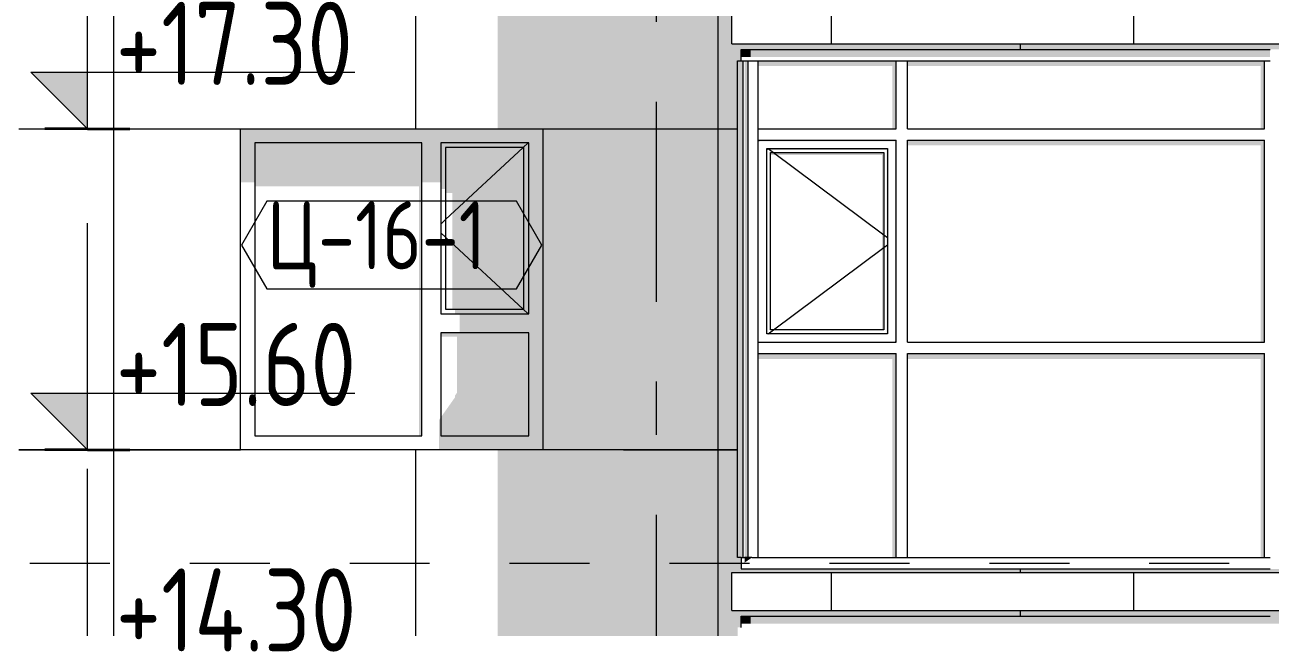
# Model space of a CAD drawing. Header units: millimetres. Extents: x 18162 to 7085488, y 72188 to 247925.
# Drawn here: x 5809667 to 5816259, y 121046 to 124234 of the extents above; entities that cross this region are included whole.
import ezdxf
from ezdxf.enums import TextEntityAlignment as Align

# ---------------------------------------------------------------- set-up
doc = ezdxf.new("R2010")
doc.units = ezdxf.units.MM
doc.header["$MEASUREMENT"] = 0
doc.linetypes.add('Dashed', pattern=[423.333333, 211.666667, -211.666667])
doc.linetypes.add('Double Dashed', pattern=[1093.611073, 529.166651, -211.666656, 141.111112, -211.666656])
for name, color, linetype in [('Archicad Windows', 7, 'Continuous'), ('Finish - Wall', 7, 'Continuous'), ('Structural - Bearing', 7, 'Continuous'), ('Structural - Grid', 7, 'Continuous')]:
    doc.layers.add(name, color=color, linetype=linetype)
doc.styles.add('GENERATED_STYLE_3', font='', dxfattribs={"width": 0.8})
doc.styles.get('GENERATED_STYLE_3').set_extended_font_data('ISOCPEUR MON')
doc.dimstyles.new('GENERATED_STYLE__19', dxfattribs={"dimtxt": 440.00001, "dimasz": 228, "dimexe": 0.18, "dimexo": 31028.935828, "dimgap": 0, "dimtad": 1, "dimdec": 0, "dimzin": 0, "dimdsep": 46, "dimtxsty": 'GENERATED_STYLE_3', "dimblk": 'ARROWHEAD_2', "dimblk1": 'ARROWHEAD_2', "dimblk2": 'ARROWHEAD_2', "dimcen": 0.09, "dimclrd": 13, "dimclre": 13, "dimclrt": 13, "dimadec": 0, "dimazin": 0, "dimtfac": 1, "dimtdec": 4, "dimtmove": 0, "dimatfit": 3, "dimfxl": 1, "dimtolj": 1, "dimtzin": 0, "dimarcsym": 0})
doc.dimstyles.new('GENERATED_STYLE__30', dxfattribs={"dimtxt": 440.00001, "dimasz": 228, "dimexe": 0.18, "dimexo": 0.0625, "dimgap": 0, "dimtad": 1, "dimdec": 0, "dimzin": 0, "dimdsep": 46, "dimtxsty": 'GENERATED_STYLE_3', "dimblk": 'ARROWHEAD_2', "dimblk1": 'ARROWHEAD_2', "dimblk2": 'ARROWHEAD_2', "dimcen": 0.09, "dimclrd": 13, "dimclre": 13, "dimclrt": 13, "dimadec": 0, "dimazin": 0, "dimtfac": 1, "dimtdec": 4, "dimtmove": 0, "dimatfit": 3, "dimfxl": 1, "dimtolj": 1, "dimtzin": 0, "dimarcsym": 0})

# ---------------------------------------------------------------- blocks, each defined once
blk = doc.blocks.new('*X2301', base_point=(5785635.3, 106384.1))
at = {"layer": 'Structural - Bearing', "color": 8, "linetype": 'Continuous', "lineweight": 13}
for p, q in [((5810135.3, 121284.1), (5810135.3, 118984.1)), ((5811735.3, 121284.1), (5811735.3, 120684.1)), ((5813335.3, 121284.1), (5813335.3, 118984.1)), ((5814935.3, 121134.1), (5814935.3, 121104.1))]:
    blk.add_line(p, q, dxfattribs=at)
blk = doc.blocks.new('*X2307', base_point=(5785635.3, 106384.1))
at = {"layer": 'Structural - Bearing', "color": 8, "linetype": 'Continuous', "lineweight": 13}
for p, q in [((5810135.3, 124284.1), (5810135.3, 121984.1)), ((5811735.3, 124284.1), (5811735.3, 123684.1)), ((5813335.3, 124284.1), (5813335.3, 121984.1)), ((5814935.3, 124134.1), (5814935.3, 124104.1)), ((5809635.3, 123684.1), (5810135.3, 123684.1)), ((5810135.3, 123684.1), (5810808.8, 123684.1)), ((5812408.8, 123684.1), (5812835.3, 123684.1)), ((5812835.3, 123684.1), (5813335.3, 123684.1)), ((5813335.3, 123684.1), (5813439.3, 123684.1)), ((5810135.3, 121984.1), (5809635.3, 121984.1)), ((5809635.3, 121984.1), (5810135.3, 121984.1)), ((5810135.3, 121984.1), (5810808.8, 121984.1)), ((5810135.3, 121984.1), (5810135.3, 121384.1)), ((5810808.8, 121984.1), (5810135.3, 121984.1)), ((5811735.3, 121984.1), (5811735.3, 121384.1)), ((5812835.3, 121984.1), (5812408.8, 121984.1)), ((5813335.3, 121984.1), (5812835.3, 121984.1)), ((5812835.3, 121984.1), (5813335.3, 121984.1)), ((5813335.3, 121984.1), (5813439.3, 121984.1)), ((5813335.3, 121984.1), (5813335.3, 121384.1)), ((5813439.3, 121984.1), (5813335.3, 121984.1)), ((5810135.3, 121384.1), (5810135.3, 121284.1)), ((5811735.3, 121384.1), (5811735.3, 121284.1)), ((5813335.3, 121384.1), (5813335.3, 121284.1)), ((5814935.3, 121354.1), (5814935.3, 121334.1))]:
    blk.add_line(p, q, dxfattribs=at)
blk = doc.blocks.new('*X2332', base_point=(5785635.3, 106384.1))
at = {"layer": 'Structural - Bearing', "color": 7, "linetype": 'Continuous', "lineweight": 9}
for p, q in [((5813935.3, 121334.1), (5813935.3, 121134.1)), ((5815535.3, 121334.1), (5815535.3, 121134.1)), ((5817135.3, 121334.1), (5817135.3, 121134.1)), ((5818735.3, 121334.1), (5818735.3, 121134.1)), ((5820335.3, 121334.1), (5820335.3, 121134.1))]:
    blk.add_line(p, q, dxfattribs=at)
blk = doc.blocks.new('*X2333', base_point=(5785635.3, 106384.1))
at = {"layer": 'Structural - Bearing', "color": 7, "linetype": 'Continuous', "lineweight": 9}
for p, q in [((5813935.3, 124334.1), (5813935.3, 124134.1)), ((5815535.3, 124334.1), (5815535.3, 124134.1)), ((5817135.3, 124334.1), (5817135.3, 124134.1)), ((5818735.3, 124334.1), (5818735.3, 124134.1)), ((5820335.3, 124334.1), (5820335.3, 124134.1))]:
    blk.add_line(p, q, dxfattribs=at)
blk = doc.blocks.new('*D2601', base_point=(5785635.3, 106384.1))
at = {"color": 12, "linetype": 'Continuous', "lineweight": 35}
for p, q in [((5838328.4, 121220.7), (5838628.4, 121047.5)), ((5838328.4, 118420.7), (5838628.4, 118247.5))]:
    blk.add_line(p, q, dxfattribs=at)
at = {"color": 13, "linetype": 'Continuous', "lineweight": 13}
for p, q in [((5838703.4, 121134.1), (5837187.8, 121134.1)), ((5838478.4, 118334.1), (5838478.4, 121134.1)), ((5838703.4, 118334.1), (5837187.8, 118334.1)), ((5838478.4, 118134.1), (5838478.4, 118334.1))]:
    blk.add_line(p, q, dxfattribs=at)
at = {"color": 13, "lineweight": 13, "char_height": 440, "attachment_point": 7, "rotation": 90, "style": 'GENERATED_STYLE_3'}
for s, insert in [('\\A1;{\\pql;\\fISOCPEUR MON|b0|i0|c0|p0;\\W0.800000;2,800}', (5838605.9, 119549.6)), ('\\A1;{\\pql;\\fISOCPEUR MON|b0|i0|c0|p0;\\W0.800000;200}', (5838518.1, 118420.8))]:
    blk.add_mtext(s, dxfattribs=dict(at, insert=insert))
blk = doc.blocks.new('ARROWHEAD_2')
at = {"color": 0, "linetype": 'Continuous', "lineweight": 0}
for p, q in [((-0.378, -0.655), (0.378, 0.655)), ((0, 0), (-1, 0))]:
    blk.add_line(p, q, dxfattribs=at)
blk = doc.blocks.new('*D2602', base_point=(5785635.3, 106384.1))
at = {"color": 12, "linetype": 'Continuous', "lineweight": 35}
for p, q in [((5838328.4, 121420.7), (5838628.4, 121247.5)), ((5838328.4, 121220.7), (5838628.4, 121047.5))]:
    blk.add_line(p, q, dxfattribs=at)
at = {"color": 13, "linetype": 'Continuous', "lineweight": 13}
for p, q in [((5838478.4, 121134.1), (5838478.4, 121334.1)), ((5838703.4, 121134.1), (5837187.8, 121134.1))]:
    blk.add_line(p, q, dxfattribs=at)
blk = doc.blocks.new('*D2603', base_point=(5785635.3, 106384.1))
at = {"color": 12, "linetype": 'Continuous', "lineweight": 35}
for p, q in [((5838328.4, 124220.7), (5838628.4, 124047.5)), ((5838328.4, 121420.7), (5838628.4, 121247.5))]:
    blk.add_line(p, q, dxfattribs=at)
at = {"color": 13, "linetype": 'Continuous', "lineweight": 13}
for p, q in [((5838703.4, 124134.1), (5837187.8, 124134.1)), ((5838478.4, 121334.1), (5838478.4, 124134.1)), ((5838703.4, 121334.1), (5837187.8, 121334.1)), ((5838478.4, 121134.1), (5838478.4, 121334.1))]:
    blk.add_line(p, q, dxfattribs=at)
at = {"color": 13, "lineweight": 13, "char_height": 440, "attachment_point": 7, "rotation": 90, "style": 'GENERATED_STYLE_3'}
for s, insert in [('\\A1;{\\pql;\\fISOCPEUR MON|b0|i0|c0|p0;\\W0.800000;2,800}', (5838605.9, 122549.6)), ('\\A1;{\\pql;\\fISOCPEUR MON|b0|i0|c0|p0;\\W0.800000;200}', (5838518.1, 121420.8))]:
    blk.add_mtext(s, dxfattribs=dict(at, insert=insert))
blk = doc.blocks.new('*D2604', base_point=(5785635.3, 106384.1))
at = {"color": 12, "linetype": 'Continuous', "lineweight": 35}
for p, q in [((5838328.4, 124420.7), (5838628.4, 124247.5)), ((5838328.4, 124220.7), (5838628.4, 124047.5))]:
    blk.add_line(p, q, dxfattribs=at)
at = {"color": 13, "linetype": 'Continuous', "lineweight": 13}
for p, q in [((5838703.4, 124334.1), (5837187.8, 124334.1)), ((5838478.4, 124134.1), (5838478.4, 124334.1)), ((5838703.4, 124134.1), (5837187.8, 124134.1))]:
    blk.add_line(p, q, dxfattribs=at)
blk = doc.blocks.new('*D2646', base_point=(5785635.3, 106384.1))
at = {"color": 13, "linetype": 'Continuous', "lineweight": 13}
for p, q in [((5801482.5, 156834.1), (5801482.5, 156980.8)), ((5816658.8, 156834.1), (5801257.5, 156834.1)), ((5801482.5, 102734.1), (5801482.5, 156834.1)), ((5806188.8, 102734.1), (5801257.5, 102734.1)), ((5801482.5, 102587.4), (5801482.5, 102734.1))]:
    blk.add_line(p, q, dxfattribs=at)
at = {"color": 12, "linetype": 'Continuous', "lineweight": 35}
for p, q in [((5801632.5, 156747.5), (5801332.5, 156920.7)), ((5801332.5, 102820.7), (5801632.5, 102647.5))]:
    blk.add_line(p, q, dxfattribs=at)
at = {"color": 13, "lineweight": 13, "insert": (5801610.1, 129125.4), "char_height": 440, "attachment_point": 7, "rotation": 90, "style": 'GENERATED_STYLE_3'}
blk.add_mtext('\\A1;{\\pql;\\fISOCPEUR MON|b0|i0|c0|p0;\\W0.800000;54,100}', dxfattribs=at)
blk = doc.blocks.new('Label_137_3', base_point=(5811608.8, 122834.1))
at = {"color": 13, "linetype": 'Continuous', "lineweight": 13, "flags": 128}
blk.add_lwpolyline([(5810813.7, 123068.3), (5810947.8, 122836.1), (5812269.9, 122836.1), (5812404, 123068.3), (5812269.9, 123300.6), (5810947.8, 123300.6)], close=True, dxfattribs=at)
at = {"color": 13, "lineweight": 13, "insert": (5810947.8, 123299.9), "char_height": 360, "attachment_point": 1, "style": 'GENERATED_STYLE_3'}
blk.add_mtext('\\A1;{\\pql;\\pt0,253000;\\fISOCPEUR MON|b0|i0|c0|p0;\\W0.800000;Ц-16-1\\fISOCPEUR MON|b0|i0|c0|p0;\\W0.800000;\\A1{\\H.66x;\\S^  ;}\\fISOCPEUR MON|b0|i0|c0|p0;\\W0.800000;\\fISOCPEUR MON|b0|i0|c0|p0;\\W0.800000;\\A1{\\H.66x;\\S^  ;}\\fISOCPEUR MON|b0|i0|c0|p0;\\W0.800000; \\fISOCPEUR MON|b0|i0|c0|p0;\\W0.800000;\\fISOCPEUR MON|b0|i0|c0|p0;\\W0.800000;\\fISOCPEUR MON|b0|i0|c0|p0;\\W0.800000;\\fISOCPEUR MON|b0|i0|c0|p0;\\W0.800000;\\fISOCPEUR MON|b0|i0|c0|p0;\\W0.800000;\\fISOCPEUR MON|b0|i0|c0|p0;\\W0.800000;\\fISOCPEUR MON|b0|i0|c0|p0;\\W0.800000;\\fISOCPEUR MON|b0|i0|c0|p0;\\W0.800000;\\fISOCPEUR MON|b0|i0|c0|p0;\\W0.800000;\\fISOCPEUR MON|b0|i0|c0|p0;\\W0.800000;\\fISOCPEUR MON|b0|i0|c0|p0;\\W0.800000;\\fISOCPEUR MON|b0|i0|c0|p0;\\W0.800000;\\fISOCPEUR MON|b0|i0|c0|p0;\\W0.800000;\\fISOCPEUR MON|b0|i0|c0|p0;\\W0.800000;\\fISOCPEUR MON|b0|i0|c0|p0;\\W0.800000;\\fISOCPEUR MON|b0|i0|c0|p0;\\W0.800000;\\fISOCPEUR MON|b0|i0|c0|p0;\\W0.800000;\\fISOCPEUR MON|b0|i0|c0|p0;\\W0.800000;\\fISOCPEUR MON|b0|i0|c0|p0;\\W0.800000;\\fISOCPEUR MON|b0|i0|c0|p0;\\W0.800000;\\fISOCPEUR MON|b0|i0|c0|p0;\\W0.800000;\\fISOCPEUR MON|b0|i0|c0|p0;\\W0.800000;\\fISOCPEUR MON|b0|i0|c0|p0;\\W0.800000;\\fISOCPEUR MON|b0|i0|c0|p0;\\W0.800000;\\fISOCPEUR MON|b0|i0|c0|p0;\\W0.800000;\\fISOCPEUR MON|b0|i0|c0|p0;\\W0.800000;\\fISOCPEUR MON|b0|i0|c0|p0;\\W0.800000;\\fISOCPEUR MON|b0|i0|c0|p0;\\W0.800000;\\fISOCPEUR MON|b0|i0|c0|p0;\\W0.800000;\\fISOCPEUR MON|b0|i0|c0|p0;\\W0.800000;\\fISOCPEUR MON|b0|i0|c0|p0;\\W0.800000;\\fISOCPEUR MON|b0|i0|c0|p0;\\W0.800000;\\fISOCPEUR MON|b0|i0|c0|p0;\\W0.800000;\\fISOCPEUR MON|b0|i0|c0|p0;\\W0.800000;\\fISOCPEUR MON|b0|i0|c0|p0;\\W0.800000;\\fISOCPEUR MON|b0|i0|c0|p0;\\W0.800000;\\fISOCPEUR MON|b0|i0|c0|p0;\\W0.800000;\\fISOCPEUR MON|b0|i0|c0|p0;\\W0.800000;\\fISOCPEUR MON|b0|i0|c0|p0;\\W0.800000;\\fISOCPEUR MON|b0|i0|c0|p0;\\W0.800000;\\fISOCPEUR MON|b0|i0|c0|p0;\\W0.800000;\\fISOCPEUR MON|b0|i0|c0|p0;\\W0.800000;\\fISOCPEUR MON|b0|i0|c0|p0;\\W0.800000;}', dxfattribs=at)
blk = doc.blocks.new('Standard grid marker[375]_3', base_point=(5813008.8, 166384.1))
at = {"layer": 'Structural - Grid', "color": 13, "linetype": 'Double Dashed', "lineweight": 13, "ltscale": 2}
blk.add_line((5813008.8, 165384.1), (5813008.8, 100884.1), dxfattribs=at)
at = {"layer": 'Structural - Grid', "color": 13, "lineweight": 13, "style": 'GENERATED_STYLE_3'}
blk.add_attdef('AC_MarkerText_1', text='', height=500, rotation=360, dxfattribs=at).set_placement((5813008.8, 99534.1), align=Align.TOP_CENTER)

msp = doc.modelspace()

# ---------------------------------------------------------------- hatches: boundary and pattern name
at = {"linetype": 'Continuous', "lineweight": 13}
for points in [[(5809998.1, 123684.1), (5809998.1, 123984.1), (5809698.1, 123984.1)], [(5809998.1, 121984.1), (5809998.1, 122284.1), (5809698.1, 122284.1)]]:
    msp.add_hatch(color=13, dxfattribs=at).paths.add_polyline_path(points)
at = {"layer": 'Archicad Windows', "linetype": 'Continuous', "lineweight": 0}
for points in [[(5811768.8, 123609.1), (5811868.8, 123609.1), (5812333.8, 123609.1), (5812408.8, 123609.1), (5812408.8, 123684.1), (5810808.8, 123684.1), (5810808.8, 123609.1), (5810883.8, 123609.1)], [(5810883.8, 123609.1), (5810808.8, 123609.1), (5810808.8, 123401.2), (5810883.8, 123401.2)], [(5811768.8, 123609.1), (5810883.8, 123609.1), (5810883.8, 123380), (5811753.8, 123380), (5811753.8, 122059.1), (5811768.8, 122059.1)], [(5811868.8, 123609.1), (5811768.8, 123609.1), (5811768.8, 123401.2), (5811868.8, 123401.2)], [(5812333.8, 123609.1), (5811868.8, 123609.1), (5811868.8, 123584.1), (5811893.8, 123584.1), (5812308.8, 123584.1), (5812333.8, 123584.1)], [(5812333.8, 122704.1), (5812333.8, 122604.1), (5812333.8, 122059.1), (5812408.8, 122059.1), (5812408.8, 123609.1), (5812333.8, 123609.1)], [(5811868.8, 123584.1), (5811868.8, 123365.9), (5811893.8, 123365.9), (5811893.8, 123584.1)], [(5811893.8, 123344.7), (5811928.8, 123344.7), (5811928.8, 122729.1), (5812308.8, 122729.1), (5812308.8, 123584.1), (5811893.8, 123584.1)], [(5812308.8, 122729.1), (5812333.8, 122729.1), (5812333.8, 123584.1), (5812308.8, 123584.1)], [(5812333.8, 122729.1), (5811943.8, 122729.1), (5811943.8, 122704.1), (5812333.8, 122704.1)], [(5812333.8, 122704.1), (5811968.8, 122704.1), (5811968.8, 122604.1), (5812333.8, 122604.1)], [(5812333.8, 122604.1), (5811868.8, 122604.1), (5811868.8, 122582.9), (5811953.8, 122582.9), (5811953.8, 122285.7), (5811943.8, 122271.5), (5811943.8, 122262.2), (5811868.8, 122156.2), (5811868.8, 122059.1), (5812333.8, 122059.1)], [(5811858.8, 122142), (5811858.8, 122059.1), (5811868.8, 122059.1), (5811868.8, 122156.2)], [(5812408.8, 122059.1), (5811858.8, 122059.1), (5811858.8, 121984.1), (5812408.8, 121984.1)]]:
    msp.add_hatch(color=49, dxfattribs=at).paths.add_polyline_path(points)
at = {"layer": 'Finish - Wall', "linetype": 'Continuous', "lineweight": 0}
for points in [[(5813508.8, 124104.1), (5813458.8, 124104.1), (5813458.8, 124063.4), (5813508.8, 124063.4)], [(5813508.8, 124063.4), (5814308.8, 124063.4), (5814308.8, 124104.1), (5813508.8, 124104.1)], [(5816258.8, 124104.1), (5814308.8, 124104.1), (5814308.8, 124063.4), (5816258.8, 124063.4)], [(5813439.3, 124044.1), (5813439.3, 123654.1), (5813468.8, 123654.1), (5813468.8, 124044.1)], [(5813495.9, 124044.1), (5813476.4, 124044.1), (5813476.4, 123654.1), (5813495.9, 123654.1)], [(5813548.8, 124044.1), (5813548.8, 124015.8), (5814258.8, 124015.8), (5814258.8, 123684.1), (5814278.8, 123684.1), (5814278.8, 124044.1)], [(5814338.8, 124015.8), (5816208.8, 124015.8), (5816208.8, 123684.1), (5816228.8, 123684.1), (5816228.8, 124044.1), (5814338.8, 124044.1)], [(5813439.3, 123654.1), (5813439.3, 122524.1), (5813468.8, 122524.1), (5813468.8, 123654.1)], [(5813495.9, 123654.1), (5813476.4, 123654.1), (5813476.4, 122524.1), (5813495.9, 122524.1)], [(5813548.8, 123624.1), (5813555.9, 123617), (5814271.8, 123617), (5814278.8, 123624.1)], [(5813555.9, 123617), (5813548.8, 123624.1), (5813548.8, 123617)], [(5814278.8, 123624.1), (5814271.8, 123617), (5814273.8, 123617), (5814273.8, 122559.1), (5814278.8, 122554.1)], [(5814338.8, 123595.8), (5816208.8, 123595.8), (5816208.8, 122554.1), (5816228.8, 122554.1), (5816228.8, 123624.1), (5814338.8, 123624.1)], [(5813600.9, 123572), (5813593.8, 123579.1), (5813593.8, 123572)], [(5813593.8, 123579.1), (5813600.9, 123572), (5814226.8, 123572), (5814233.8, 123579.1)], [(5814213.8, 123559.1), (5813613.8, 123559.1), (5813613.8, 123544.9), (5814203.8, 123544.9), (5814203.8, 122619.1), (5814213.8, 122619.1)], [(5814233.8, 123579.1), (5814226.8, 123572), (5814228.8, 123572), (5814228.8, 122604.1), (5814233.8, 122599.1)], [(5814228.8, 122599.1), (5814233.8, 122599.1), (5814228.8, 122604.1)], [(5814273.8, 122554.1), (5814278.8, 122554.1), (5814273.8, 122559.1)], [(5813439.3, 122524.1), (5813439.3, 121414.1), (5813468.8, 121414.1), (5813468.8, 122524.1)], [(5813476.4, 121414.1), (5813495.9, 121414.1), (5813495.9, 122524.1), (5813476.4, 122524.1)], [(5813548.8, 122494.1), (5813548.8, 122465.8), (5814258.8, 122465.8), (5814258.8, 121414.1), (5814278.8, 121414.1), (5814278.8, 122494.1)], [(5814338.8, 122494.1), (5814338.8, 122465.8), (5816208.8, 122465.8), (5816208.8, 121414.1), (5816228.8, 121414.1), (5816228.8, 122494.1)], [(5813476.4, 121386.5), (5813508.8, 121409.4), (5813508.8, 121414.1), (5813476.4, 121414.1)], [(5813515.4, 121414.1), (5813508.8, 121414.1), (5813508.8, 121409.4)], [(5813458.8, 121104.1), (5813458.8, 121063.4), (5813508.8, 121063.4), (5813508.8, 121104.1)], [(5814308.8, 121104.1), (5813508.8, 121104.1), (5813508.8, 121063.4), (5814308.8, 121063.4)], [(5814308.8, 121104.1), (5814308.8, 121063.4), (5816258.8, 121063.4), (5816258.8, 121104.1)], [(5816258.8, 121063.4), (5817008.8, 121063.4), (5817008.8, 121104.1), (5816258.8, 121104.1)]]:
    msp.add_hatch(color=49, dxfattribs=at).paths.add_polyline_path(points)
at = {"layer": 'Structural - Bearing', "linetype": 'Continuous', "lineweight": 0}
for points in [[(5812168.8, 124284.1), (5812168.8, 123684.1), (5812408.8, 123684.1), (5812408.8, 121984.1), (5812168.8, 121984.1), (5812168.8, 121284.1), (5813408.8, 121284.1), (5813408.8, 121334.1), (5816958.8, 121334.1), (5816958.8, 121354.1), (5813458.8, 121354.1), (5813458.8, 121414.1), (5813439.3, 121414.1), (5813439.3, 124044.1), (5813458.8, 124044.1), (5813458.8, 124104.1), (5816958.8, 124104.1), (5816958.8, 124134.1), (5813408.8, 124134.1), (5813408.8, 124284.1)], [(5812168.8, 121284.1), (5812168.8, 120684.1), (5812408.8, 120684.1), (5812408.8, 118984.1), (5812168.8, 118984.1), (5812168.8, 118284.1), (5813408.8, 118284.1), (5813408.8, 118334.1), (5816958.8, 118334.1), (5816958.8, 118354.1), (5813458.8, 118354.1), (5813458.8, 118414.1), (5813439.3, 118414.1), (5813439.3, 121044.1), (5813458.8, 121044.1), (5813458.8, 121104.1), (5816958.8, 121104.1), (5816958.8, 121134.1), (5813408.8, 121134.1), (5813408.8, 121284.1)]]:
    msp.add_hatch(color=49, dxfattribs=at).paths.add_polyline_path(points)

# ---------------------------------------------------------------- linework, layer by layer
at = {"color": 13, "linetype": 'Continuous', "lineweight": 13}
for p, q in [((5809998.1, 123684.1), (5809998.1, 124884.1)), ((5809998.1, 123684.1), (5809698.1, 123984.1)), ((5809698.1, 123984.1), (5809998.1, 123984.1)), ((5809998.1, 123984.1), (5811412.8, 123984.1)), ((5809998.1, 121984.1), (5809998.1, 123184.1)), ((5809998.1, 121984.1), (5809698.1, 122284.1)), ((5809698.1, 122284.1), (5809998.1, 122284.1)), ((5809998.1, 122284.1), (5811412.8, 122284.1)), ((5809998.1, 120684.1), (5809998.1, 121884.1))]:
    msp.add_line(p, q, dxfattribs=at)
at = {"color": 12, "linetype": 'Continuous', "lineweight": 35}
for p, q in [((5809998.1, 123684.1), (5809773.1, 123684.1)), ((5809998.1, 123684.1), (5810223.1, 123684.1)), ((5809998.1, 121984.1), (5809773.1, 121984.1)), ((5809998.1, 121984.1), (5810223.1, 121984.1))]:
    msp.add_line(p, q, dxfattribs=at)
at = {"color": 8, "linetype": 'Dashed', "lineweight": 13, "ltscale": 2}
msp.add_line((5800379.4, 121384.1), (5841359.8, 121384.1), dxfattribs=at)
at = {"layer": 'Archicad Windows', "color": 7, "linetype": 'Continuous', "lineweight": 13}
for p, q in [((5810808.8, 121984.1), (5810808.8, 123684.1)), ((5810808.8, 123684.1), (5812408.8, 123684.1)), ((5812408.8, 123684.1), (5812408.8, 121984.1)), ((5812408.8, 121984.1), (5810808.8, 121984.1))]:
    msp.add_line(p, q, dxfattribs=at)
at = {"layer": 'Archicad Windows', "color": 7, "linetype": 'Continuous', "lineweight": 9}
for p, q in [((5810883.8, 123609.1), (5810883.8, 122059.1)), ((5811768.8, 123609.1), (5810883.8, 123609.1)), ((5811768.8, 122059.1), (5811768.8, 123609.1)), ((5811868.8, 123609.1), (5811868.8, 122704.1)), ((5812333.8, 123609.1), (5811868.8, 123609.1)), ((5812331.9, 123609.1), (5812304.9, 123584.1)), ((5812333.8, 122704.1), (5812333.8, 123609.1)), ((5811893.8, 123584.1), (5811893.8, 122729.1)), ((5812308.8, 123584.1), (5811893.8, 123584.1)), ((5812304.9, 123584.1), (5811893.8, 123202.9)), ((5812308.8, 122729.1), (5812308.8, 123584.1)), ((5811893.8, 123202.9), (5811868.8, 123179.7)), ((5811893.8, 123110.2), (5811868.8, 123133.4)), ((5812304.9, 122729.1), (5811893.8, 123110.2)), ((5811868.8, 122704.1), (5812333.8, 122704.1)), ((5811893.8, 122729.1), (5812308.8, 122729.1)), ((5812331.9, 122704.1), (5812304.9, 122729.1)), ((5811868.8, 122604.1), (5811868.8, 122059.1)), ((5812333.8, 122604.1), (5811868.8, 122604.1)), ((5812333.8, 122059.1), (5812333.8, 122604.1)), ((5810883.8, 122059.1), (5811768.8, 122059.1)), ((5811868.8, 122059.1), (5812333.8, 122059.1))]:
    msp.add_line(p, q, dxfattribs=at)
at = {"layer": 'Finish - Wall', "color": 7, "linetype": 'Continuous', "lineweight": 9}
for p, q in [((5813458.8, 124044.1), (5813458.8, 124104.1)), ((5813458.8, 124104.1), (5813508.8, 124104.1)), ((5813508.8, 124104.1), (5814308.8, 124104.1)), ((5814308.8, 124104.1), (5816258.8, 124104.1)), ((5813439.3, 124044.1), (5813458.8, 124044.1)), ((5813439.3, 123654.1), (5813439.3, 124044.1)), ((5813458.8, 124044.1), (5813468.8, 124044.1)), ((5813468.8, 124044.1), (5813476.4, 124044.1)), ((5813468.8, 123654.1), (5813468.8, 124044.1)), ((5813476.4, 124044.1), (5813495.9, 124044.1)), ((5813495.9, 124044.1), (5813515.4, 124044.1)), ((5813495.9, 123654.1), (5813495.9, 124044.1)), ((5813515.4, 124044.1), (5813548.8, 124044.1)), ((5813548.8, 124044.1), (5814278.8, 124044.1)), ((5813548.8, 123684.1), (5813548.8, 124044.1)), ((5814278.8, 124044.1), (5814308.8, 124044.1)), ((5814278.8, 123684.1), (5814278.8, 124044.1)), ((5814308.8, 124044.1), (5814338.8, 124044.1)), ((5814338.8, 124044.1), (5816228.8, 124044.1)), ((5814338.8, 123684.1), (5814338.8, 124044.1)), ((5816228.8, 124044.1), (5816258.8, 124044.1)), ((5816228.8, 123684.1), (5816228.8, 124044.1)), ((5813548.8, 123654.1), (5813548.8, 123684.1)), ((5813548.8, 123684.1), (5814278.8, 123684.1)), ((5814338.8, 123684.1), (5816228.8, 123684.1)), ((5813439.3, 122524.1), (5813439.3, 123654.1)), ((5813468.8, 122524.1), (5813468.8, 123654.1)), ((5813495.9, 122524.1), (5813495.9, 123654.1)), ((5813548.8, 123624.1), (5813548.8, 123654.1)), ((5813548.8, 122554.1), (5813548.8, 123624.1)), ((5813548.8, 123624.1), (5814278.8, 123624.1)), ((5814278.8, 122554.1), (5814278.8, 123624.1)), ((5814338.8, 122554.1), (5814338.8, 123624.1)), ((5814338.8, 123624.1), (5816228.8, 123624.1)), ((5816228.8, 122554.1), (5816228.8, 123624.1)), ((5813593.8, 122599.1), (5813593.8, 123579.1)), ((5813593.8, 123579.1), (5814233.8, 123579.1)), ((5813602.3, 123579.1), (5813629.1, 123559.1)), ((5813613.8, 123559.1), (5814213.8, 123559.1)), ((5813613.8, 122619.1), (5813613.8, 123559.1)), ((5813629.1, 123559.1), (5814213.8, 123122.7)), ((5814213.8, 123559.1), (5814213.8, 122619.1)), ((5814233.8, 123579.1), (5814233.8, 122599.1)), ((5814213.8, 123122.7), (5814233.8, 123107.7)), ((5813629.1, 122619.1), (5814213.8, 123055.5)), ((5814213.8, 123055.5), (5814233.8, 123070.4)), ((5813602.3, 122599.1), (5813629.1, 122619.1)), ((5814213.8, 122619.1), (5813613.8, 122619.1)), ((5813548.8, 122524.1), (5813548.8, 122554.1)), ((5813548.8, 122554.1), (5814278.8, 122554.1)), ((5814233.8, 122599.1), (5813593.8, 122599.1)), ((5814338.8, 122554.1), (5816228.8, 122554.1)), ((5813439.3, 121414.1), (5813439.3, 122524.1)), ((5813468.8, 121414.1), (5813468.8, 122524.1)), ((5813495.9, 121414.1), (5813495.9, 122524.1)), ((5813548.8, 122494.1), (5813548.8, 122524.1)), ((5813548.8, 121414.1), (5813548.8, 122494.1)), ((5813548.8, 122494.1), (5814278.8, 122494.1)), ((5814278.8, 121414.1), (5814278.8, 122494.1)), ((5814338.8, 121414.1), (5814338.8, 122494.1)), ((5814338.8, 122494.1), (5816228.8, 122494.1)), ((5816228.8, 121414.1), (5816228.8, 122494.1)), ((5813458.8, 121414.1), (5813439.3, 121414.1)), ((5813458.8, 121414.1), (5813468.8, 121414.1)), ((5813458.8, 121414.1), (5813458.8, 121354.1)), ((5813468.8, 121414.1), (5813476.4, 121414.1)), ((5813495.9, 121414.1), (5813476.4, 121414.1)), ((5813515.4, 121414.1), (5813495.9, 121414.1)), ((5813515.4, 121414.1), (5813548.8, 121414.1)), ((5813548.8, 121414.1), (5814278.8, 121414.1)), ((5814278.8, 121414.1), (5814308.8, 121414.1)), ((5814308.8, 121414.1), (5814338.8, 121414.1)), ((5814338.8, 121414.1), (5816228.8, 121414.1)), ((5816228.8, 121414.1), (5816258.8, 121414.1)), ((5813458.8, 121354.1), (5813508.8, 121354.1)), ((5813508.8, 121354.1), (5814308.8, 121354.1)), ((5814308.8, 121354.1), (5816258.8, 121354.1)), ((5813458.8, 121044.1), (5813458.8, 121104.1)), ((5813458.8, 121104.1), (5813508.8, 121104.1)), ((5813508.8, 121104.1), (5814308.8, 121104.1)), ((5814308.8, 121104.1), (5816258.8, 121104.1))]:
    msp.add_line(p, q, dxfattribs=at)
at = {"layer": 'Structural - Bearing', "color": 7, "linetype": 'Continuous', "lineweight": 13}
for p, q in [((5813408.8, 124134.1), (5813408.8, 124334.1)), ((5813408.8, 124134.1), (5820608.8, 124134.1)), ((5813408.8, 121134.1), (5813408.8, 121334.1)), ((5813408.8, 121334.1), (5820608.8, 121334.1)), ((5813408.8, 121134.1), (5820608.8, 121134.1))]:
    msp.add_line(p, q, dxfattribs=at)

# ---------------------------------------------------------------- block references
at = {"color": 12, "linetype": 'Continuous', "lineweight": 13}
msp.add_blockref('Label_137_3', (5811608.8, 122834.1), dxfattribs=at)
at = {"layer": 'Structural - Bearing', "lineweight": 0}
for name in ['*X2333', '*X2307', '*X2332', '*X2301']:
    msp.add_blockref(name, (5785635.3, 106384.1), dxfattribs=at)
at = {"layer": 'Structural - Grid', "color": 13, "linetype": 'Continuous', "lineweight": 13}
msp.add_blockref('Standard grid marker[375]_3', (5813008.8, 166384.1), dxfattribs=at)

# ---------------------------------------------------------------- texts
at = {"color": 13, "lineweight": 13, "char_height": 440, "attachment_point": 7, "style": 'GENERATED_STYLE_3'}
for s, insert in [('\\A1;{\\pql;\\fISOCPEUR MON|b0|i0|c0|p0;\\W0.800000;+17.30}', (5810148.1, 123916.3)), ('\\A1;{\\pql;\\fISOCPEUR MON|b0|i0|c0|p0;\\W0.800000;+15.60}', (5810148.1, 122216.3)), ('\\A1;{\\pql;\\fISOCPEUR MON|b0|i0|c0|p0;\\W0.800000;+14.30}', (5810148.1, 120916.3))]:
    msp.add_mtext(s, dxfattribs=dict(at, insert=insert))

# ---------------------------------------------------------------- dimensions: what is measured, and where the dimension line sits
at = {"color": 13, "linetype": 'Continuous', "lineweight": 13}
for base, p1, p2, dimstyle, picture, middle in [((5801482.5, 156834.1), (5806188.8, 102734.1), (5816658.8, 156834.1), 'GENERATED_STYLE__30', '*D2646', (5801174.5, 130029.9)), ((5838478.4, 124334.1), (5805483.8, 124134.1), (5805483.8, 124334.1), 'GENERATED_STYLE__19', '*D2604', (5838170.4, 124923)), ((5838478.4, 124134.1), (5805483.8, 121334.1), (5805483.8, 124134.1), 'GENERATED_STYLE__19', '*D2603', (5838170.4, 123286.7)), ((5838478.4, 121334.1), (5805483.8, 121134.1), (5805483.8, 121334.1), 'GENERATED_STYLE__19', '*D2602', (5838170.4, 121923)), ((5838478.4, 121134.1), (5805483.8, 118334.1), (5805483.8, 121134.1), 'GENERATED_STYLE__19', '*D2601', (5838170.4, 120286.7))]:
    dim = msp.add_linear_dim(base=base, p1=p1, p2=p2, angle=90, dimstyle=dimstyle, dxfattribs=at)
    dim.commit()
    dim.dimension.update_dxf_attribs({"geometry": picture, "text_midpoint": middle, "dimtype": 160, "text_rotation": 90})

doc.saveas('drawing.dxf')
